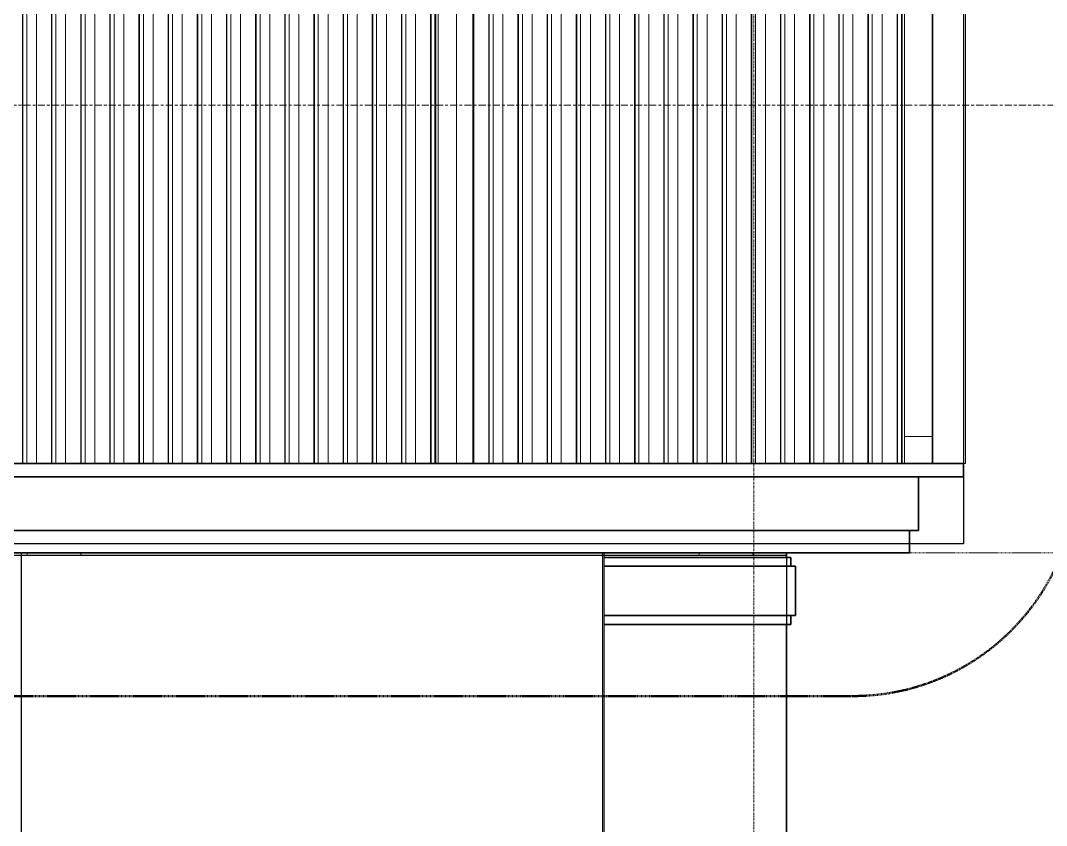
# Model space of a CAD drawing. Header units: millimetres. Extents: x 652554 to 1678317, y -308114 to 170803.
# Drawn here: x 753466 to 755757, y 157627 to 159425 of the extents above; entities that cross this region are included whole.
import ezdxf

# ---------------------------------------------------------------- set-up
doc = ezdxf.new("R2010")
doc.units = ezdxf.units.MM
for name, pattern in [('Centre', [31.75, 6.35, -4.7625, 15.875, -4.7625]), ('DPA_Grid _ Level 100', [10, 5.5, -1.6, 1.3, -1.6]), ('DPA_Hidden 50', [3, 2, -1])]:
    doc.linetypes.add(name, pattern=pattern)
doc.layers.add('000 - 0_HIDE_OBJ_FRAMING_DEF_SUB_1', color=251, linetype='Continuous')
doc.layers.add('DIM', color=1, linetype='Continuous')
for name, color, linetype, lineweight in [('A-COLS-E', 1, 'Continuous', 35), ('A-DETL', 1, 'Continuous', 70), ('A-DETL-GENF', 2, 'Continuous', 35), ('A-FLOR-LEVL', 3, 'Continuous', 9), ('A-GENM', 1, 'Continuous', 9), ('A-GLAZ-CURT', 2, 'Continuous', 9), ('A-GLAZ-CWMG', 2, 'Continuous', 35), ('S-GRID', 251, 'Continuous', 9), ('WALL-E', 2, 'Continuous', 35)]:
    doc.layers.add(name, color=color, linetype=linetype, lineweight=lineweight)

# ---------------------------------------------------------------- blocks, each defined once
blk = doc.blocks.new('DPA_CP_Entrance Louver Grill Vertical Z - Louver Grill Vertical Z-V219-2240-01 ENTRANCE 2 ELEVATION 2')
at = {"layer": 'A-GLAZ-CURT'}
for p, q in [((-17998.4, 105750), (-17998.4, 108525)), ((-17956.9, 105750), (-17956.9, 108525)), ((-17920.4, 105750), (-17920.4, 108525)), ((-17918.6, 105750), (-17918.6, 108525)), ((-16963.8, 108525), (-16963.8, 105750)), ((-16962, 108525), (-16962, 105750)), ((-16957, 108525), (-16957, 105750)), ((-18036.9, 105750), (-18061.9, 105750)), ((-18061.9, 105750), (-18018.6, 105750)), ((-17993.6, 105750), (-18036.9, 105750)), ((-18036.9, 105750), (-17999.4, 105750)), ((-16995.5, 105750), (-18036.9, 105750)), ((-18018.6, 105750), (-17993.6, 105750)), ((-17999.4, 105750), (-17956.1, 105750)), ((-17999.4, 105750), (-16958, 105750)), ((-17956.9, 105750), (-17998.4, 105750)), ((-17920.4, 105750), (-17956.9, 105750)), ((-17956.1, 105750), (-17918.6, 105750)), ((-17918.6, 105750), (-17920.4, 105750)), ((-17038.8, 105750), (-17063.8, 105750)), ((-17063.8, 105750), (-17020.5, 105750)), ((-16995.5, 105750), (-17038.8, 105750)), ((-17020.5, 105750), (-16995.5, 105750)), ((-17001.3, 105750), (-16958, 105750)), ((-16963.8, 105750), (-17001.3, 105750)), ((-16957, 105750), (-16998.5, 105750)), ((-16998.5, 105750), (-16962, 105750)), ((-16958, 105750), (-16995.5, 105750)), ((-16962, 105750), (-16963.8, 105750))]:
    blk.add_line(p, q, dxfattribs=at)
blk = doc.blocks.new('DPA_CP_Entrance Louver Grill Vertical Z - Louver Grill Vertical Z-18398441-2240-01 ENTRANCE 2 ELEVATION 2')
at = {"layer": 'A-GLAZ-CURT'}
for p, q in [((-15854, 108525), (-15854, 105750)), ((-15854, 105750), (-15854, 108525)), ((-15854, 108525), (-15854, 105750)), ((-15854, 105750), (-15854, 108525)), ((-15852, 105750), (-15852, 108525)), ((-15852, 105750), (-15852, 108525)), ((-15779, 108525), (-15779, 105750)), ((-15779, 108525), (-15779, 105750)), ((-15779, 105750), (-15779, 108525)), ((-15779, 105750), (-15779, 108525)), ((-15915.5, 105810), (-15854, 105810)), ((-15854, 105810), (-15915.5, 105810)), ((-15854, 105810), (-15854, 105750)), ((-15854, 105750), (-15854, 105810)), ((-15929, 105750), (-15979, 105750)), ((-15979, 105750), (-15929, 105750)), ((-15929, 105750), (-15979, 105750)), ((-15979, 105750), (-15929, 105750)), ((-15854, 105750), (-15929, 105750)), ((-15929, 105750), (-15854, 105750)), ((-15854, 105750), (-15852, 105750)), ((-15779, 105750), (-15854, 105750)), ((-15854, 105750), (-15779, 105750)), ((-15852, 105750), (-15854, 105750)), ((-15852, 105750), (-15779, 105750)), ((-15779, 105750), (-15852, 105750))]:
    blk.add_line(p, q, dxfattribs=at)
blk = doc.blocks.new('DPA_CP_Entrance Louver Grill Vertical Z - Louver Grill Vertical Z-V224-2240-01 ENTRANCE 2 ELEVATION 2')
at = {"layer": 'A-GLAZ-CURT'}
for p, q in [((-15854, 108525), (-15854, 105750)), ((-15854, 105750), (-15854, 108525)), ((-15854, 108525), (-15854, 105750)), ((-15854, 105750), (-15854, 108525)), ((-15779, 108525), (-15779, 105750)), ((-15779, 108525), (-15779, 105750)), ((-15779, 105750), (-15779, 108525)), ((-15779, 105750), (-15779, 108525)), ((-15915.5, 105810), (-15854, 105810)), ((-15854, 105810), (-15915.5, 105810)), ((-15854, 105810), (-15854, 105750)), ((-15854, 105750), (-15854, 105810)), ((-15929, 105750), (-15979, 105750)), ((-15979, 105750), (-15929, 105750)), ((-15929, 105750), (-15979, 105750)), ((-15979, 105750), (-15929, 105750)), ((-15854, 105750), (-15929, 105750)), ((-15929, 105750), (-15854, 105750)), ((-15854, 105750), (-15852, 105750)), ((-15779, 105750), (-15854, 105750)), ((-15854, 105750), (-15779, 105750)), ((-15852, 105750), (-15854, 105750)), ((-15852, 105750), (-15779, 105750)), ((-15779, 105750), (-15852, 105750))]:
    blk.add_line(p, q, dxfattribs=at)
blk = doc.blocks.new('GM_Louver Grill Vertical Z - Z Profile-12047552-2240-01 ENTRANCE 2 ELEVATION 2')
at = {"layer": 'A-GENM'}
for p, q in [((-19220.2, 105750), (-19220.2, 108525)), ((-19186.6, 105750), (-19186.6, 108525)), ((-19185.6, 105750), (-19185.6, 108525)), ((-19176.9, 105750), (-19176.9, 108525)), ((-19181.1, 105750), (-19257.6, 105750)), ((-19257.6, 105750), (-19231.7, 105750)), ((-19230.7, 105750), (-19253.5, 105750)), ((-19253.5, 105750), (-19176.9, 105750)), ((-19185.6, 105750), (-19186.6, 105750)), ((-19186.6, 105750), (-19181.1, 105750)), ((-19176.9, 105750), (-19185.6, 105750))]:
    blk.add_line(p, q, dxfattribs=at)
blk = doc.blocks.new('GM_Louver Grill Vertical Z - Z Profile-V264-2240-01 ENTRANCE 2 ELEVATION 2')
at = {"layer": 'A-GENM'}
for p, q in [((-17853.5, 105750), (-17853.5, 108525)), ((-17819.9, 105750), (-17819.9, 108525)), ((-17818.9, 105750), (-17818.9, 108525)), ((-17810.2, 105750), (-17810.2, 108525)), ((-17814.9, 105750), (-17890.9, 105750)), ((-17890.9, 105750), (-17865, 105750)), ((-17864, 105750), (-17886.8, 105750)), ((-17886.8, 105750), (-17810.2, 105750)), ((-17818.9, 105750), (-17819.9, 105750)), ((-17819.9, 105750), (-17814.9, 105750)), ((-17810.2, 105750), (-17818.9, 105750))]:
    blk.add_line(p, q, dxfattribs=at)
blk = doc.blocks.new('GM_Louver Grill Vertical Z - Z Profile-V276-2240-01 ENTRANCE 2 ELEVATION 2')
at = {"layer": 'A-GENM'}
for p, q in [((-15854, 108525), (-15854, 105750)), ((-15854, 105750), (-15854, 108525)), ((-15779, 105750), (-15779, 108525)), ((-15779, 105750), (-15779, 108525)), ((-15779, 105750), (-15779, 108525)), ((-15854, 105750), (-15852, 105750)), ((-15781, 105750), (-15854, 105750)), ((-15852, 105750), (-15779, 105750)), ((-15779, 105750), (-15781, 105750))]:
    blk.add_line(p, q, dxfattribs=at)
blk = doc.blocks.new('DPA_Rectangular Tuscan Column - Rectangular Tuscan Column-11937931-2240-01 ENTRANCE 2 ELEVATION 2')
at = {"layer": '000 - 0_HIDE_OBJ_FRAMING_DEF_SUB_1'}
for p, q in [((-16729, 105550), (-16779, 105550)), ((-16779, 105550), (-16179, 105550)), ((-16329, 105550), (-16729, 105550)), ((-16179, 105550), (-16329, 105550)), ((-16179, 105540), (-16179, 105550)), ((-16179, 105550), (-16179, 105540)), ((-16586, 105540), (-16179, 105540)), ((-16169, 105540), (-16586, 105540)), ((-16179, 105540), (-16169, 105540)), ((-16169, 105540), (-16169, 105520)), ((-16169, 105520), (-16169, 105540)), ((-16586, 105520), (-16169, 105520)), ((-16159, 105520), (-16586, 105520)), ((-16169, 105520), (-16179, 105520)), ((-16179, 105520), (-16159, 105520)), ((-16159, 105520), (-16159, 105410)), ((-16159, 105410), (-16159, 105520)), ((-16586, 105410), (-16159, 105410)), ((-16169, 105410), (-16586, 105410)), ((-16586, 105390), (-16169, 105390)), ((-16179, 105390), (-16586, 105390)), ((-16159, 105410), (-16179, 105410)), ((-16179, 105410), (-16169, 105410)), ((-16179, 104750), (-16179, 105390)), ((-16179, 105390), (-16179, 104750)), ((-16169, 105390), (-16179, 105390)), ((-16169, 105410), (-16169, 105390)), ((-16169, 105390), (-16169, 105410))]:
    blk.add_line(p, q, dxfattribs=at)
blk = doc.blocks.new('DPA_CP_Entrance Louver Grill Vertical Z - Louver Grill Vertical Z-18398636-2240-01 ENTRANCE 2 ELEVATION 2')
at = {"layer": 'A-GLAZ-CURT'}
for p, q in [((-16329, 105750), (-15979, 105750)), ((-15979, 105750), (-16329, 105750)), ((-15979, 105750), (-16029, 105750)), ((-16029, 105750), (-15979, 105750)), ((-16029, 105750), (-16027, 105750)), ((-15979, 105750), (-16029, 105750)), ((-16027, 105750), (-15979, 105750))]:
    blk.add_line(p, q, dxfattribs=at)
blk = doc.blocks.new('System Panel - Entrance Glazed 12mm-11964368-2240-01 ENTRANCE 2 ELEVATION 2')
at = {"layer": '000 - 0_HIDE_OBJ_FRAMING_DEF_SUB_1'}
for p, q in [((-17894, 105550), (-16595, 105550)), ((-17888.2, 105550), (-17894, 105550)), ((-16589, 105550), (-17888, 105550)), ((-17888, 105550), (-17888, 103850)), ((-16589, 105550), (-16595, 105550)), ((-16589, 103850), (-16589, 105550)), ((-16595, 103850), (-17894, 103850)), ((-17888, 103850), (-17894, 103850)), ((-17888, 103850), (-16589, 103850)), ((-16595, 103850), (-16589, 103850))]:
    blk.add_line(p, q, dxfattribs=at)
blk = doc.blocks.new('System Panel - Entrance Glazed 12mm-11975548-2240-01 ENTRANCE 2 ELEVATION 2')
at = {"layer": 'A-GLAZ-CURT'}
for p, q in [((-19059.6, 105550), (-18576.3, 105550)), ((-19053.6, 105550), (-19059.6, 105550)), ((-18576.3, 105550), (-19053.6, 105550)), ((-19053.6, 105550), (-19053.6, 103850)), ((-18474.7, 105550), (-17894, 105550)), ((-17888.2, 105550), (-18474.7, 105550)), ((-17888.2, 105550), (-17894, 105550)), ((-17888, 103850), (-17888, 105550)), ((-18576.3, 103850), (-19059.6, 103850)), ((-19053.6, 103850), (-19059.6, 103850)), ((-19053.6, 103850), (-18576.3, 103850)), ((-17894, 103850), (-18474.7, 103850)), ((-18474.7, 103850), (-17888, 103850)), ((-17894, 103850), (-17888, 103850))]:
    blk.add_line(p, q, dxfattribs=at)
blk = doc.blocks.new('System Panel - Entrance Glazed 12mm-14711633-2240-01 ENTRANCE 2 ELEVATION 2')
at = {"layer": 'A-GLAZ-CURT'}
for p, q in [((-16598, 105550), (-16586, 105550)), ((-16586, 105550), (-16586, 103850)), ((-16586, 103850), (-16598, 103850))]:
    blk.add_line(p, q, dxfattribs=at)
blk = doc.blocks.new('System Panel - Entrance Glazed 12mm-11971452-2240-01 ENTRANCE 2 ELEVATION 2')
at = {"layer": '000 - 0_HIDE_OBJ_FRAMING_DEF_SUB_1'}
for p, q in [((-17868.5, 105550), (-17888.2, 105550)), ((-17888.2, 105550), (-17868.5, 105550)), ((-16729, 105550), (-17763.5, 105550)), ((-17763.5, 105550), (-16729, 105550))]:
    blk.add_line(p, q, dxfattribs=at)
blk = doc.blocks.new('Rectangular Mullion - Entrance Louver Top-12057898-2240-01 ENTRANCE 2 ELEVATION 2')
at = {"layer": 'A-GLAZ-CWMG'}
for p, q in [((-16054, 105750), (-17058, 105750)), ((-16923, 105750), (-15784, 105750)), ((-15784, 105720), (-15784, 105750)), ((-15884, 105720), (-16973, 105720)), ((-15784, 105720), (-16923, 105720)), ((-15884, 105600), (-15884, 105720)), ((-15904, 105600), (-16983, 105600)), ((-15884, 105600), (-16973, 105600)), ((-15904, 105550), (-15904, 105600)), ((-16054, 105550), (-17058, 105550)), ((-15904, 105550), (-16983, 105550))]:
    blk.add_line(p, q, dxfattribs=at)
blk = doc.blocks.new('Rectangular Mullion - Entrance Louver Top-12049975-2240-01 ENTRANCE 2 ELEVATION 2')
at = {"layer": 'A-GLAZ-CWMG'}
for p, q in [((-17058, 105750), (-18099.4, 105750)), ((-17964.4, 105750), (-16923, 105750)), ((-16973, 105720), (-18014.4, 105720)), ((-16923, 105720), (-17964.4, 105720)), ((-16983, 105600), (-18024.4, 105600)), ((-16973, 105600), (-18014.4, 105600)), ((-17058, 105550), (-18099.4, 105550)), ((-16983, 105550), (-18024.4, 105550))]:
    blk.add_line(p, q, dxfattribs=at)
blk = doc.blocks.new('Rectangular Mullion - Entrance Louver Top-12058041-2240-01 ENTRANCE 2 ELEVATION 2')
at = {"layer": 'A-GLAZ-CWMG'}
for p, q in [((-15784, 105720), (-15784, 105750)), ((-15884, 105600), (-15884, 105720)), ((-15904, 105550), (-15904, 105600))]:
    blk.add_line(p, q, dxfattribs=at)
blk = doc.blocks.new('Rectangular Mullion - Entrance Louver Top-12057899-2240-01 ENTRANCE 2 ELEVATION 2')
at = {"layer": 'A-GLAZ-CWMG'}
for p, q in [((-15784, 105750), (-15784, 105720)), ((-15884, 105720), (-15884, 105600)), ((-15904, 105600), (-15904, 105550))]:
    blk.add_line(p, q, dxfattribs=at)
blk = doc.blocks.new('Rectangular Mullion - Entrance Louver Top-12058042-2240-01 ENTRANCE 2 ELEVATION 2')
at = {"layer": 'A-GLAZ-CWMG'}
for p, q in [((-15784, 105750), (-16329, 105750)), ((-16329, 105750), (-16054, 105750)), ((-15784, 105750), (-15784, 105720)), ((-15884, 105720), (-15884, 105600)), ((-15884, 105720), (-15784, 105720)), ((-15904, 105600), (-15904, 105550)), ((-15904, 105600), (-15884, 105600)), ((-16934, 105550), (-16729, 105550)), ((-16934, 105550), (-16729, 105550)), ((-16329, 105550), (-16054, 105550)), ((-16329, 105550), (-15904, 105550))]:
    blk.add_line(p, q, dxfattribs=at)
blk = doc.blocks.new('Rectangular Mullion - Entrance Louver Top-12057874-2240-01 ENTRANCE 2 ELEVATION 2')
at = {"layer": 'A-GLAZ-CWMG'}
for p, q in [((-17888.2, 105550), (-17868.5, 105550)), ((-17888.2, 105550), (-17868.5, 105550)), ((-17763.5, 105550), (-16934, 105550)), ((-17763.5, 105550), (-16934, 105550))]:
    blk.add_line(p, q, dxfattribs=at)
blk = doc.blocks.new('System Panel - DPA-AR_Metal Ceiling Rectangular Panel-12707690-2240-01 ENTRANCE 2 ELEVATION 2')
at = {"layer": 'A-GLAZ-CURT'}
for p, q in [((-16779, 105550), (-17739.1, 105550)), ((-17739.1, 105550), (-16779, 105550))]:
    blk.add_line(p, q, dxfattribs=at)
blk = doc.blocks.new('DPA_CP_Metal Ceiling Panel - Vertical Panel Entrance-V404-2240-01 ENTRANCE 2 ELEVATION 2')
at = {"layer": 'A-GLAZ-CURT'}
for p, q in [((-17874.1, 105550), (-17754.1, 105550)), ((-17868.5, 105550), (-17874.1, 105550)), ((-17754.1, 105550), (-17763.5, 105550))]:
    blk.add_line(p, q, dxfattribs=at)
blk = doc.blocks.new('DPA_CP_Metal Ceiling Luminaire - Linear Luminaire Entrance-V405-2240-01 ENTRANCE 2 ELEVATION 2')
at = {"layer": 'A-GLAZ-CURT'}
for p, q in [((-17874.1, 105550), (-17868.5, 105550)), ((-17868.5, 105550), (-17874.1, 105550)), ((-17763.5, 105550), (-17754.1, 105550)), ((-17754.1, 105550), (-17763.5, 105550))]:
    blk.add_line(p, q, dxfattribs=at)
blk = doc.blocks.new('DPA_CP_Metal Ceiling Panel - Vertical Panel Entrance-12707633-2240-01 ENTRANCE 2 ELEVATION 2')
at = {"layer": 'A-GLAZ-CURT'}
for p, q in [((-17874.1, 105550), (-17868.5, 105550)), ((-17868.5, 105550), (-17874.1, 105550)), ((-17763.5, 105550), (-17754.1, 105550)), ((-17754.1, 105550), (-17763.5, 105550))]:
    blk.add_line(p, q, dxfattribs=at)
blk = doc.blocks.new('System Panel - DPA-AR_Metal Ceiling Rectangular Panel-12707634-2240-01 ENTRANCE 2 ELEVATION 2')
at = {"layer": 'A-GLAZ-CURT'}
for p, q in [((-17874.1, 105550), (-17754.1, 105550)), ((-17754.1, 105550), (-17874.1, 105550))]:
    blk.add_line(p, q, dxfattribs=at)
blk = doc.blocks.new('System Panel - DPA-AR_Metal Ceiling Rectangular Panel-12707691-2240-01 ENTRANCE 2 ELEVATION 2')
at = {"layer": 'A-GLAZ-CURT'}
for p, q in [((-16779, 105550), (-17739.1, 105550)), ((-17739.1, 105550), (-16779, 105550))]:
    blk.add_line(p, q, dxfattribs=at)
blk = doc.blocks.new('System Panel - DPA-AR_Metal Ceiling Rectangular Panel-12707689-2240-01 ENTRANCE 2 ELEVATION 2')
at = {"layer": 'A-GLAZ-CURT'}
for p, q in [((-16779, 105550), (-17739.1, 105550)), ((-17739.1, 105550), (-16779, 105550))]:
    blk.add_line(p, q, dxfattribs=at)
blk = doc.blocks.new('System Panel - DPA-AR_Metal Ceiling Rectangular Panel-16089145-2240-01 ENTRANCE 2 ELEVATION 2')
at = {"layer": 'A-GLAZ-CURT'}
for p, q in [((-17874.1, 105550), (-17754.1, 105550)), ((-17754.1, 105550), (-17874.1, 105550)), ((-17874.1, 105545), (-17874.1, 105550)), ((-17754.1, 105550), (-17754.1, 105545)), ((-17754.1, 105545), (-17874.1, 105545))]:
    blk.add_line(p, q, dxfattribs=at)
blk = doc.blocks.new('System Panel - DPA-AR_Metal Ceiling Rectangular Panel-16089327-2240-01 ENTRANCE 2 ELEVATION 2')
at = {"layer": 'A-GLAZ-CURT'}
for p, q in [((-17739.1, 105550), (-17379.6, 105550)), ((-17379.6, 105550), (-17739.1, 105550))]:
    blk.add_line(p, q, dxfattribs=at)
blk = doc.blocks.new('System Panel - DPA-AR_Metal Ceiling Rectangular Panel-16089923-2240-01 ENTRANCE 2 ELEVATION 2')
at = {"layer": 'A-GLAZ-CURT'}
for p, q in [((-16374.1, 105550), (-16254.1, 105550)), ((-16254.1, 105550), (-16374.1, 105550)), ((-16374.1, 105545), (-16374.1, 105550)), ((-16374.1, 105550), (-16374.1, 105545)), ((-16254.1, 105550), (-16254.1, 105545)), ((-16254.1, 105550), (-16254.1, 105545)), ((-16374.1, 105545), (-16254.1, 105545)), ((-16254.1, 105545), (-16374.1, 105545))]:
    blk.add_line(p, q, dxfattribs=at)
blk = doc.blocks.new('System Panel - DPA-AR_Metal Ceiling Rectangular Panel-16089905-2240-01 ENTRANCE 2 ELEVATION 2')
at = {"layer": 'A-GLAZ-CURT'}
for p, q in [((-16054, 105550), (-16239.1, 105550)), ((-16239.1, 105550), (-16054, 105550))]:
    blk.add_line(p, q, dxfattribs=at)
blk = doc.blocks.new('System Panel - DPA-AR_Metal Ceiling Rectangular Panel-16089906-2240-01 ENTRANCE 2 ELEVATION 2')
at = {"layer": 'A-GLAZ-CURT'}
for p, q in [((-16054, 105550), (-16239.1, 105550)), ((-16239.1, 105550), (-16054, 105550))]:
    blk.add_line(p, q, dxfattribs=at)
blk = doc.blocks.new('System Panel - DPA-AR_Metal Ceiling Rectangular Panel-12710461-2240-01 ENTRANCE 2 ELEVATION 2')
at = {"layer": 'A-GLAZ-CURT'}
for p, q in [((-16054, 105550), (-16239.1, 105550)), ((-16239.1, 105550), (-16054, 105550))]:
    blk.add_line(p, q, dxfattribs=at)
blk = doc.blocks.new('System Panel - DPA-AR_Metal Ceiling Rectangular Panel-16089907-2240-01 ENTRANCE 2 ELEVATION 2')
at = {"layer": 'A-GLAZ-CURT'}
for p, q in [((-16054, 105550), (-16239.1, 105550)), ((-16239.1, 105550), (-16054, 105550))]:
    blk.add_line(p, q, dxfattribs=at)
blk = doc.blocks.new('System Panel - DPA-AR_Metal Ceiling Rectangular Panel-12710539-2240-01 ENTRANCE 2 ELEVATION 2')
at = {"layer": 'A-GLAZ-CURT'}
for p, q in [((-16729, 105550), (-17739.1, 105550)), ((-17739.1, 105550), (-16729, 105550))]:
    blk.add_line(p, q, dxfattribs=at)
blk = doc.blocks.new('DPA_CP_Metal Ceiling Panel - Vertical Panel Entrance-16090141-2240-01 ENTRANCE 2 ELEVATION 2')
at = {"layer": 'A-GLAZ-CURT'}
for p, q in [((-17874.1, 105550), (-17868.5, 105550)), ((-17868.5, 105550), (-17874.1, 105550)), ((-17763.5, 105550), (-17754.1, 105550)), ((-17754.1, 105550), (-17763.5, 105550))]:
    blk.add_line(p, q, dxfattribs=at)
blk = doc.blocks.new('DPA_CP_Metal Ceiling Panel - Vertical Panel Entrance-12710512-2240-01 ENTRANCE 2 ELEVATION 2')
at = {"layer": 'A-GLAZ-CURT'}
for p, q in [((-16329, 105550), (-16254.2, 105550)), ((-16254.2, 105550), (-16329, 105550))]:
    blk.add_line(p, q, dxfattribs=at)
blk = doc.blocks.new('System Panel - DPA-AR_Metal Ceiling Rectangular Panel-16089328-2240-01 ENTRANCE 2 ELEVATION 2')
at = {"layer": 'A-GLAZ-CURT'}
for p, q in [((-17379.6, 105550), (-17739.1, 105550)), ((-17739.1, 105550), (-16779, 105550)), ((-16389.1, 105550), (-17379.6, 105550)), ((-16779, 105550), (-16729, 105550))]:
    blk.add_line(p, q, dxfattribs=at)
blk = doc.blocks.new('System Panel - DPA-AR_Metal Ceiling Rectangular Panel-16090118-2240-01 ENTRANCE 2 ELEVATION 2')
at = {"layer": 'A-GLAZ-CURT'}
for p, q in [((-16729, 105550), (-16779, 105550)), ((-16779, 105550), (-16729, 105550))]:
    blk.add_line(p, q, dxfattribs=at)
blk = doc.blocks.new('System Panel - DPA-AR_Metal Ceiling Rectangular Panel-16090119-2240-01 ENTRANCE 2 ELEVATION 2')
at = {"layer": 'A-GLAZ-CURT'}
for p, q in [((-16779, 105550), (-17739.1, 105550)), ((-17739.1, 105550), (-16729, 105550)), ((-16729, 105550), (-16779, 105550))]:
    blk.add_line(p, q, dxfattribs=at)
blk = doc.blocks.new('DPA_CP_Metal Ceiling Panel - Vertical Panel Entrance-16089951-2240-01 ENTRANCE 2 ELEVATION 2')
at = {"layer": 'A-GLAZ-CURT'}
for p, q in [((-16329, 105550), (-16254.2, 105550)), ((-16254.2, 105550), (-16329, 105550))]:
    blk.add_line(p, q, dxfattribs=at)
blk = doc.blocks.new('DPA_AN_Callout - DPA_AN_Callout-15542493-2240-01 ENTRANCE 2 ELEVATION 2')
at = {"layer": 'A-DETL-GENF', "linetype": 'DPA_Hidden 50', "lineweight": 50}
blk.add_line((-16030.7, 105230.2), (-19970.9, 105230.2), dxfattribs=at)
blk.add_arc((-16030.7, 105730.2), 500, 270, 0, dxfattribs=at)

msp = doc.modelspace()

# ---------------------------------------------------------------- linework, layer by layer
at = {"layer": 'A-COLS-E'}
for p, q in [((754626.5617, 158235.4952), (754576.5766, 158235.4952)), ((754576.5766, 158235.4952), (754626.5617, 158235.4952)), ((755176.5766, 158235.4952), (755026.5617, 158235.4952)), ((755026.5617, 158235.4952), (755176.5766, 158235.4952)), ((755176.5766, 158225.4952), (755176.5766, 158235.4952)), ((755176.5766, 158235.4952), (755176.5766, 158225.4952)), ((755186.5766, 158225.4952), (755176.5766, 158225.4952)), ((755176.5766, 158225.4952), (755186.5766, 158225.4952)), ((755186.5766, 158225.4952), (755186.5766, 158205.4952)), ((755186.5766, 158205.4952), (755186.5766, 158225.4952)), ((755176.5766, 158205.4952), (755186.5766, 158205.4952)), ((755186.5766, 158205.4952), (755176.5766, 158205.4952)), ((755196.5766, 158205.4952), (755176.5766, 158205.4952)), ((755176.5766, 158205.4952), (755196.5766, 158205.4952)), ((755196.5766, 158205.4952), (755196.5766, 158095.4952)), ((755196.5766, 158095.4952), (755196.5766, 158205.4952)), ((755176.5766, 158095.4952), (755196.5766, 158095.4952)), ((755196.5766, 158095.4952), (755176.5766, 158095.4952)), ((755186.5766, 158095.4952), (755176.5766, 158095.4952)), ((755176.5766, 158095.4952), (755186.5766, 158095.4952)), ((755186.5766, 158095.4952), (755186.5766, 158075.4952)), ((755186.5766, 158075.4952), (755186.5766, 158095.4952)), ((755176.5766, 158075.4952), (755186.5766, 158075.4952)), ((755186.5766, 158075.4952), (755176.5766, 158075.4952)), ((755176.5766, 157435.4952), (755176.5766, 158075.4952)), ((755176.5766, 158075.4952), (755176.5766, 157435.4952))]:
    msp.add_line(p, q, dxfattribs=at)
at = {"layer": 'A-DETL', "color": 9, "linetype": 'DPA_Hidden 50', "lineweight": 9}
msp.add_line((755451.5766, 158235.4952), (759161.5489, 158235.4952), dxfattribs=at)
at = {"layer": 'A-FLOR-LEVL', "linetype": 'Centre'}
msp.add_line((725077.5054, 159235.4952), (765396.9021, 159235.4952), dxfattribs=at)
at = {"layer": 'DIM', "color": 6}
for points in [[(734041.5932, 166635.4952), (755571.5766, 166635.4952), (755571.5766, 158255.4952), (734041.5932, 158255.4952)], [(734396.5516, 158230.4952), (755176.5766, 158230.4952), (755176.5766, 153905.4952), (734396.5516, 153905.4952)]]:
    msp.add_lwpolyline(points, close=True, dxfattribs=at)
at = {"layer": 'S-GRID', "linetype": 'DPA_Grid _ Level 100'}
msp.add_line((755103.5517, 150329.0172), (755103.5517, 169435.986), dxfattribs=at)
at = {"layer": 'WALL-E'}
msp.add_line((753476.5516, 158235.4952), (753467.34, 158235.4952), dxfattribs=at)
msp.add_line((753476.5516, 158235.4952), (753467.34, 158235.4952), dxfattribs=at)

# ---------------------------------------------------------------- block references
at = {"layer": 'A-COLS-E'}
msp.add_blockref('DPA_Rectangular Tuscan Column - Rectangular Tuscan Column-11937931-2240-01 ENTRANCE 2 ELEVATION 2', (771355.5694, 52685.4952), dxfattribs=at)
at = {"layer": 'A-DETL-GENF'}
msp.add_blockref('DPA_AN_Callout - DPA_AN_Callout-15542493-2240-01 ENTRANCE 2 ELEVATION 2', (771355.5694, 52685.4952), dxfattribs=at)
at = {"layer": 'A-GENM'}
for name, p in [('GM_Louver Grill Vertical Z - Z Profile-12047552-2240-01 ENTRANCE 2 ELEVATION 2', (772657.1661, 52685.4952)), ('GM_Louver Grill Vertical Z - Z Profile-V264-2240-01 ENTRANCE 2 ELEVATION 2', (771355.5694, 52685.4952)), ('GM_Louver Grill Vertical Z - Z Profile-12047552-2240-01 ENTRANCE 2 ELEVATION 2', (772787.3897, 52685.4952)), ('GM_Louver Grill Vertical Z - Z Profile-12047552-2240-01 ENTRANCE 2 ELEVATION 2', (772852.5015, 52685.4952)), ('GM_Louver Grill Vertical Z - Z Profile-12047552-2240-01 ENTRANCE 2 ELEVATION 2', (772917.6133, 52685.4952)), ('GM_Louver Grill Vertical Z - Z Profile-12047552-2240-01 ENTRANCE 2 ELEVATION 2', (772982.7252, 52685.4952)), ('GM_Louver Grill Vertical Z - Z Profile-12047552-2240-01 ENTRANCE 2 ELEVATION 2', (773047.837, 52685.4952)), ('GM_Louver Grill Vertical Z - Z Profile-12047552-2240-01 ENTRANCE 2 ELEVATION 2', (773112.9488, 52685.4952)), ('GM_Louver Grill Vertical Z - Z Profile-12047552-2240-01 ENTRANCE 2 ELEVATION 2', (773178.0606, 52685.4952)), ('GM_Louver Grill Vertical Z - Z Profile-12047552-2240-01 ENTRANCE 2 ELEVATION 2', (773243.1724, 52685.4952)), ('GM_Louver Grill Vertical Z - Z Profile-12047552-2240-01 ENTRANCE 2 ELEVATION 2', (773308.2842, 52685.4952)), ('GM_Louver Grill Vertical Z - Z Profile-12047552-2240-01 ENTRANCE 2 ELEVATION 2', (773373.396, 52685.4952)), ('GM_Louver Grill Vertical Z - Z Profile-12047552-2240-01 ENTRANCE 2 ELEVATION 2', (773438.5078, 52685.4952)), ('GM_Louver Grill Vertical Z - Z Profile-12047552-2240-01 ENTRANCE 2 ELEVATION 2', (773503.6196, 52685.4952)), ('GM_Louver Grill Vertical Z - Z Profile-12047552-2240-01 ENTRANCE 2 ELEVATION 2', (773568.7314, 52685.4952)), ('GM_Louver Grill Vertical Z - Z Profile-12047552-2240-01 ENTRANCE 2 ELEVATION 2', (773698.6353, 52685.4952)), ('GM_Louver Grill Vertical Z - Z Profile-12047552-2240-01 ENTRANCE 2 ELEVATION 2', (773763.7471, 52685.4952)), ('GM_Louver Grill Vertical Z - Z Profile-12047552-2240-01 ENTRANCE 2 ELEVATION 2', (773828.8589, 52685.4952)), ('GM_Louver Grill Vertical Z - Z Profile-12047552-2240-01 ENTRANCE 2 ELEVATION 2', (773893.9707, 52685.4952)), ('GM_Louver Grill Vertical Z - Z Profile-12047552-2240-01 ENTRANCE 2 ELEVATION 2', (773959.0825, 52685.4952)), ('GM_Louver Grill Vertical Z - Z Profile-12047552-2240-01 ENTRANCE 2 ELEVATION 2', (774024.1943, 52685.4952)), ('GM_Louver Grill Vertical Z - Z Profile-12047552-2240-01 ENTRANCE 2 ELEVATION 2', (774089.3062, 52685.4952)), ('GM_Louver Grill Vertical Z - Z Profile-12047552-2240-01 ENTRANCE 2 ELEVATION 2', (774154.418, 52685.4952)), ('GM_Louver Grill Vertical Z - Z Profile-12047552-2240-01 ENTRANCE 2 ELEVATION 2', (774219.5298, 52685.4952)), ('GM_Louver Grill Vertical Z - Z Profile-12047552-2240-01 ENTRANCE 2 ELEVATION 2', (774284.6416, 52685.4952)), ('GM_Louver Grill Vertical Z - Z Profile-12047552-2240-01 ENTRANCE 2 ELEVATION 2', (774349.7534, 52685.4952)), ('GM_Louver Grill Vertical Z - Z Profile-12047552-2240-01 ENTRANCE 2 ELEVATION 2', (774414.8652, 52685.4952)), ('GM_Louver Grill Vertical Z - Z Profile-12047552-2240-01 ENTRANCE 2 ELEVATION 2', (774479.977, 52685.4952)), ('GM_Louver Grill Vertical Z - Z Profile-12047552-2240-01 ENTRANCE 2 ELEVATION 2', (774545.0888, 52685.4952)), ('GM_Louver Grill Vertical Z - Z Profile-12047552-2240-01 ENTRANCE 2 ELEVATION 2', (774610.2006, 52685.4952)), ('GM_Louver Grill Vertical Z - Z Profile-V276-2240-01 ENTRANCE 2 ELEVATION 2', (771355.5694, 52685.4952)), ('GM_Louver Grill Vertical Z - Z Profile-V276-2240-01 ENTRANCE 2 ELEVATION 2', (771355.5694, 52685.4952)), ('GM_Louver Grill Vertical Z - Z Profile-V276-2240-01 ENTRANCE 2 ELEVATION 2', (771355.5694, 52685.4952)), ('GM_Louver Grill Vertical Z - Z Profile-V276-2240-01 ENTRANCE 2 ELEVATION 2', (771355.5694, 52685.4952)), ('GM_Louver Grill Vertical Z - Z Profile-V276-2240-01 ENTRANCE 2 ELEVATION 2', (771355.5694, 52685.4952)), ('GM_Louver Grill Vertical Z - Z Profile-V276-2240-01 ENTRANCE 2 ELEVATION 2', (771355.5694, 52685.4952)), ('GM_Louver Grill Vertical Z - Z Profile-V276-2240-01 ENTRANCE 2 ELEVATION 2', (771355.5694, 52685.4952)), ('GM_Louver Grill Vertical Z - Z Profile-V276-2240-01 ENTRANCE 2 ELEVATION 2', (771355.5694, 52685.4952)), ('GM_Louver Grill Vertical Z - Z Profile-V276-2240-01 ENTRANCE 2 ELEVATION 2', (771355.5694, 52685.4952)), ('GM_Louver Grill Vertical Z - Z Profile-V276-2240-01 ENTRANCE 2 ELEVATION 2', (771355.5694, 52685.4952)), ('GM_Louver Grill Vertical Z - Z Profile-V276-2240-01 ENTRANCE 2 ELEVATION 2', (771355.5694, 52685.4952)), ('GM_Louver Grill Vertical Z - Z Profile-V276-2240-01 ENTRANCE 2 ELEVATION 2', (771355.5694, 52685.4952)), ('GM_Louver Grill Vertical Z - Z Profile-V276-2240-01 ENTRANCE 2 ELEVATION 2', (771355.5694, 52685.4952)), ('GM_Louver Grill Vertical Z - Z Profile-V276-2240-01 ENTRANCE 2 ELEVATION 2', (771355.5694, 52685.4952)), ('GM_Louver Grill Vertical Z - Z Profile-V276-2240-01 ENTRANCE 2 ELEVATION 2', (771355.5694, 52685.4952)), ('GM_Louver Grill Vertical Z - Z Profile-V276-2240-01 ENTRANCE 2 ELEVATION 2', (771355.5694, 52685.4952)), ('GM_Louver Grill Vertical Z - Z Profile-V276-2240-01 ENTRANCE 2 ELEVATION 2', (771355.5694, 52685.4952)), ('GM_Louver Grill Vertical Z - Z Profile-V276-2240-01 ENTRANCE 2 ELEVATION 2', (771355.5694, 52685.4952)), ('GM_Louver Grill Vertical Z - Z Profile-V276-2240-01 ENTRANCE 2 ELEVATION 2', (771355.5694, 52685.4952)), ('GM_Louver Grill Vertical Z - Z Profile-V276-2240-01 ENTRANCE 2 ELEVATION 2', (771355.5694, 52685.4952)), ('GM_Louver Grill Vertical Z - Z Profile-V276-2240-01 ENTRANCE 2 ELEVATION 2', (771355.5694, 52685.4952)), ('GM_Louver Grill Vertical Z - Z Profile-V276-2240-01 ENTRANCE 2 ELEVATION 2', (771355.5694, 52685.4952)), ('GM_Louver Grill Vertical Z - Z Profile-V276-2240-01 ENTRANCE 2 ELEVATION 2', (771355.5694, 52685.4952)), ('GM_Louver Grill Vertical Z - Z Profile-V276-2240-01 ENTRANCE 2 ELEVATION 2', (771355.5694, 52685.4952)), ('GM_Louver Grill Vertical Z - Z Profile-V276-2240-01 ENTRANCE 2 ELEVATION 2', (771355.5694, 52685.4952)), ('GM_Louver Grill Vertical Z - Z Profile-V276-2240-01 ENTRANCE 2 ELEVATION 2', (771355.5694, 52685.4952)), ('GM_Louver Grill Vertical Z - Z Profile-V276-2240-01 ENTRANCE 2 ELEVATION 2', (771355.5694, 52685.4952)), ('GM_Louver Grill Vertical Z - Z Profile-V276-2240-01 ENTRANCE 2 ELEVATION 2', (771355.5694, 52685.4952)), ('GM_Louver Grill Vertical Z - Z Profile-V276-2240-01 ENTRANCE 2 ELEVATION 2', (771355.5694, 52685.4952)), ('GM_Louver Grill Vertical Z - Z Profile-V276-2240-01 ENTRANCE 2 ELEVATION 2', (771355.5694, 52685.4952)), ('GM_Louver Grill Vertical Z - Z Profile-V276-2240-01 ENTRANCE 2 ELEVATION 2', (771355.5694, 52685.4952)), ('GM_Louver Grill Vertical Z - Z Profile-V276-2240-01 ENTRANCE 2 ELEVATION 2', (771355.5694, 52685.4952)), ('GM_Louver Grill Vertical Z - Z Profile-V276-2240-01 ENTRANCE 2 ELEVATION 2', (771355.5694, 52685.4952)), ('GM_Louver Grill Vertical Z - Z Profile-V276-2240-01 ENTRANCE 2 ELEVATION 2', (771355.5694, 52685.4952)), ('GM_Louver Grill Vertical Z - Z Profile-V276-2240-01 ENTRANCE 2 ELEVATION 2', (771355.5694, 52685.4952)), ('GM_Louver Grill Vertical Z - Z Profile-V276-2240-01 ENTRANCE 2 ELEVATION 2', (771355.5694, 52685.4952)), ('GM_Louver Grill Vertical Z - Z Profile-V276-2240-01 ENTRANCE 2 ELEVATION 2', (771355.5694, 52685.4952)), ('GM_Louver Grill Vertical Z - Z Profile-V276-2240-01 ENTRANCE 2 ELEVATION 2', (771355.5694, 52685.4952)), ('GM_Louver Grill Vertical Z - Z Profile-V276-2240-01 ENTRANCE 2 ELEVATION 2', (771355.5694, 52685.4952)), ('GM_Louver Grill Vertical Z - Z Profile-V276-2240-01 ENTRANCE 2 ELEVATION 2', (771355.5694, 52685.4952)), ('GM_Louver Grill Vertical Z - Z Profile-V276-2240-01 ENTRANCE 2 ELEVATION 2', (771355.5694, 52685.4952)), ('GM_Louver Grill Vertical Z - Z Profile-V276-2240-01 ENTRANCE 2 ELEVATION 2', (771355.5694, 52685.4952)), ('GM_Louver Grill Vertical Z - Z Profile-V276-2240-01 ENTRANCE 2 ELEVATION 2', (771355.5694, 52685.4952)), ('GM_Louver Grill Vertical Z - Z Profile-V276-2240-01 ENTRANCE 2 ELEVATION 2', (771355.5694, 52685.4952)), ('GM_Louver Grill Vertical Z - Z Profile-V276-2240-01 ENTRANCE 2 ELEVATION 2', (771355.5694, 52685.4952)), ('GM_Louver Grill Vertical Z - Z Profile-V276-2240-01 ENTRANCE 2 ELEVATION 2', (771355.5694, 52685.4952)), ('GM_Louver Grill Vertical Z - Z Profile-V276-2240-01 ENTRANCE 2 ELEVATION 2', (771355.5694, 52685.4952)), ('GM_Louver Grill Vertical Z - Z Profile-V276-2240-01 ENTRANCE 2 ELEVATION 2', (771355.5694, 52685.4952)), ('GM_Louver Grill Vertical Z - Z Profile-V276-2240-01 ENTRANCE 2 ELEVATION 2', (771355.5694, 52685.4952)), ('GM_Louver Grill Vertical Z - Z Profile-V276-2240-01 ENTRANCE 2 ELEVATION 2', (771355.5694, 52685.4952)), ('GM_Louver Grill Vertical Z - Z Profile-V276-2240-01 ENTRANCE 2 ELEVATION 2', (771355.5694, 52685.4952)), ('GM_Louver Grill Vertical Z - Z Profile-V276-2240-01 ENTRANCE 2 ELEVATION 2', (771355.5694, 52685.4952)), ('GM_Louver Grill Vertical Z - Z Profile-V276-2240-01 ENTRANCE 2 ELEVATION 2', (771355.5694, 52685.4952)), ('GM_Louver Grill Vertical Z - Z Profile-V276-2240-01 ENTRANCE 2 ELEVATION 2', (771355.5694, 52685.4952)), ('GM_Louver Grill Vertical Z - Z Profile-V276-2240-01 ENTRANCE 2 ELEVATION 2', (771355.5694, 52685.4952)), ('GM_Louver Grill Vertical Z - Z Profile-V276-2240-01 ENTRANCE 2 ELEVATION 2', (771355.5694, 52685.4952)), ('GM_Louver Grill Vertical Z - Z Profile-V276-2240-01 ENTRANCE 2 ELEVATION 2', (771355.5694, 52685.4952)), ('GM_Louver Grill Vertical Z - Z Profile-V276-2240-01 ENTRANCE 2 ELEVATION 2', (771355.5694, 52685.4952)), ('GM_Louver Grill Vertical Z - Z Profile-V276-2240-01 ENTRANCE 2 ELEVATION 2', (771355.5694, 52685.4952)), ('GM_Louver Grill Vertical Z - Z Profile-V276-2240-01 ENTRANCE 2 ELEVATION 2', (771355.5694, 52685.4952))]:
    msp.add_blockref(name, p, dxfattribs=at)
at = {"layer": 'A-GLAZ-CURT'}
for name, p in [('DPA_CP_Entrance Louver Grill Vertical Z - Louver Grill Vertical Z-V219-2240-01 ENTRANCE 2 ELEVATION 2', (771355.5694, 52685.4952)), ('DPA_CP_Entrance Louver Grill Vertical Z - Louver Grill Vertical Z-V219-2240-01 ENTRANCE 2 ELEVATION 2', (772397.0386, 52685.4952)), ('DPA_CP_Entrance Louver Grill Vertical Z - Louver Grill Vertical Z-18398636-2240-01 ENTRANCE 2 ELEVATION 2', (771355.5694, 52685.4952)), ('DPA_CP_Entrance Louver Grill Vertical Z - Louver Grill Vertical Z-18398441-2240-01 ENTRANCE 2 ELEVATION 2', (771355.5694, 52685.4952)), ('DPA_CP_Entrance Louver Grill Vertical Z - Louver Grill Vertical Z-V224-2240-01 ENTRANCE 2 ELEVATION 2', (771355.5694, 52685.4952)), ('DPA_CP_Entrance Louver Grill Vertical Z - Louver Grill Vertical Z-V224-2240-01 ENTRANCE 2 ELEVATION 2', (771355.5694, 52685.4952)), ('DPA_CP_Entrance Louver Grill Vertical Z - Louver Grill Vertical Z-V224-2240-01 ENTRANCE 2 ELEVATION 2', (771355.5694, 52685.4952)), ('System Panel - Entrance Glazed 12mm-11975548-2240-01 ENTRANCE 2 ELEVATION 2', (771355.5694, 52685.4952)), ('System Panel - Entrance Glazed 12mm-11964368-2240-01 ENTRANCE 2 ELEVATION 2', (771355.5694, 52685.4952)), ('System Panel - Entrance Glazed 12mm-11971452-2240-01 ENTRANCE 2 ELEVATION 2', (771355.5694, 52685.4952)), ('DPA_CP_Metal Ceiling Panel - Vertical Panel Entrance-V404-2240-01 ENTRANCE 2 ELEVATION 2', (771355.5694, 52685.4952)), ('DPA_CP_Metal Ceiling Luminaire - Linear Luminaire Entrance-V405-2240-01 ENTRANCE 2 ELEVATION 2', (771355.5694, 52685.4952)), ('DPA_CP_Metal Ceiling Panel - Vertical Panel Entrance-12707633-2240-01 ENTRANCE 2 ELEVATION 2', (771355.5694, 52685.4952)), ('System Panel - DPA-AR_Metal Ceiling Rectangular Panel-12707634-2240-01 ENTRANCE 2 ELEVATION 2', (771355.5694, 52685.4952)), ('System Panel - DPA-AR_Metal Ceiling Rectangular Panel-16089145-2240-01 ENTRANCE 2 ELEVATION 2', (771355.5694, 52685.4952)), ('DPA_CP_Metal Ceiling Panel - Vertical Panel Entrance-16090141-2240-01 ENTRANCE 2 ELEVATION 2', (771355.5694, 52685.4952)), ('System Panel - DPA-AR_Metal Ceiling Rectangular Panel-12707690-2240-01 ENTRANCE 2 ELEVATION 2', (771355.5694, 52685.4952)), ('System Panel - DPA-AR_Metal Ceiling Rectangular Panel-12707691-2240-01 ENTRANCE 2 ELEVATION 2', (771355.5694, 52685.4952)), ('System Panel - DPA-AR_Metal Ceiling Rectangular Panel-12707689-2240-01 ENTRANCE 2 ELEVATION 2', (771355.5694, 52685.4952)), ('System Panel - DPA-AR_Metal Ceiling Rectangular Panel-16089327-2240-01 ENTRANCE 2 ELEVATION 2', (771355.5694, 52685.4952)), ('System Panel - DPA-AR_Metal Ceiling Rectangular Panel-12710539-2240-01 ENTRANCE 2 ELEVATION 2', (771355.5694, 52685.4952)), ('System Panel - DPA-AR_Metal Ceiling Rectangular Panel-16089328-2240-01 ENTRANCE 2 ELEVATION 2', (771355.5694, 52685.4952)), ('System Panel - DPA-AR_Metal Ceiling Rectangular Panel-16090119-2240-01 ENTRANCE 2 ELEVATION 2', (771355.5694, 52685.4952)), ('System Panel - DPA-AR_Metal Ceiling Rectangular Panel-16090118-2240-01 ENTRANCE 2 ELEVATION 2', (771355.5694, 52685.4952)), ('System Panel - Entrance Glazed 12mm-14711633-2240-01 ENTRANCE 2 ELEVATION 2', (771355.5694, 52685.4952)), ('System Panel - DPA-AR_Metal Ceiling Rectangular Panel-16089923-2240-01 ENTRANCE 2 ELEVATION 2', (771355.5694, 52685.4952)), ('DPA_CP_Metal Ceiling Panel - Vertical Panel Entrance-12710512-2240-01 ENTRANCE 2 ELEVATION 2', (771355.5694, 52685.4952)), ('DPA_CP_Metal Ceiling Panel - Vertical Panel Entrance-16089951-2240-01 ENTRANCE 2 ELEVATION 2', (771355.5694, 52685.4952)), ('System Panel - DPA-AR_Metal Ceiling Rectangular Panel-16089905-2240-01 ENTRANCE 2 ELEVATION 2', (771355.5694, 52685.4952)), ('System Panel - DPA-AR_Metal Ceiling Rectangular Panel-16089906-2240-01 ENTRANCE 2 ELEVATION 2', (771355.5694, 52685.4952)), ('System Panel - DPA-AR_Metal Ceiling Rectangular Panel-12710461-2240-01 ENTRANCE 2 ELEVATION 2', (771355.5694, 52685.4952)), ('System Panel - DPA-AR_Metal Ceiling Rectangular Panel-16089907-2240-01 ENTRANCE 2 ELEVATION 2', (771355.5694, 52685.4952))]:
    msp.add_blockref(name, p, dxfattribs=at)
at = {"layer": 'A-GLAZ-CWMG'}
for name in ['Rectangular Mullion - Entrance Louver Top-12049975-2240-01 ENTRANCE 2 ELEVATION 2', 'Rectangular Mullion - Entrance Louver Top-12057898-2240-01 ENTRANCE 2 ELEVATION 2', 'Rectangular Mullion - Entrance Louver Top-12058042-2240-01 ENTRANCE 2 ELEVATION 2', 'Rectangular Mullion - Entrance Louver Top-12058041-2240-01 ENTRANCE 2 ELEVATION 2', 'Rectangular Mullion - Entrance Louver Top-12057899-2240-01 ENTRANCE 2 ELEVATION 2', 'Rectangular Mullion - Entrance Louver Top-12057874-2240-01 ENTRANCE 2 ELEVATION 2']:
    msp.add_blockref(name, (771355.5694, 52685.4952), dxfattribs=at)

doc.saveas('drawing.dxf')
